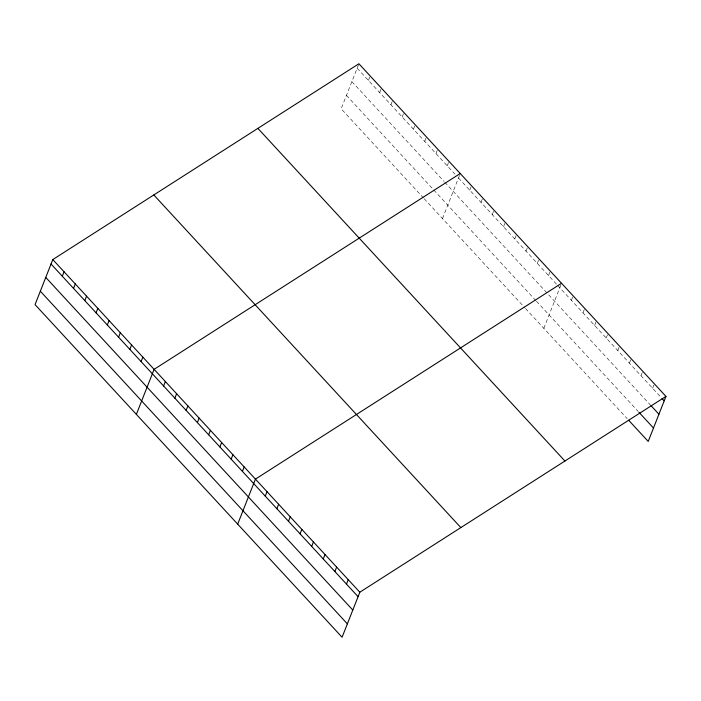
<?xml version="1.0" encoding="UTF-8"?>
<svg xmlns="http://www.w3.org/2000/svg" width="701" height="701" viewBox="0 0 701 701"><rect width="100%" height="100%" fill="white"/><g stroke="black" fill="none" stroke-linecap="round" stroke-linejoin="round"><path stroke-width="0.53" stroke-dasharray="3.5 2.63" d="M358.561 64.641L341.177 108.786L423.5 197.98M368.419 80.396L370.172 75.953M379.679 92.593L381.432 88.151M390.93 104.791L392.683 100.348M402.19 116.988L403.942 112.546M413.45 129.186L415.202 124.743M424.71 141.383L426.462 136.932M435.969 153.58L437.722 149.129M447.22 165.778L448.973 161.326M442.497 218.563L459.882 174.418M469.74 190.173L471.493 185.721M481 202.37L482.752 197.919M492.26 214.567L494.012 210.116M503.511 226.765L505.263 222.313M514.771 238.962L516.523 234.511M526.03 251.16L527.783 246.708M537.29 263.357L539.043 258.906M548.55 275.554L550.303 271.103M543.818 328.331L561.203 284.194M571.403 300.317L573.155 295.866M583.004 312.883L584.757 308.431M594.606 325.448L596.358 320.997M606.199 338.013L607.951 333.571M617.8 350.579L619.553 346.136M629.402 363.144L631.154 358.702M641.003 375.718L642.756 371.267M652.596 388.284L654.348 383.833M357.16 68.199L454.967 174.163M458.48 177.975L556.988 284.702M557.698 285.465L661.297 397.704M351.884 81.596L444.057 181.454M444.767 182.216L650.221 404.819M346.452 95.389L535.722 300.457M536.431 301.22L638.26 411.548M424.201 198.742L524.821 307.748M525.522 308.51L627.185 418.655"/><path stroke-width="1.05" d="M52.785 259.572L35.05 304.602L342.088 637.244L359.823 592.214L665.95 396.398L358.912 63.756L52.785 259.572L359.823 592.214M62.293 276.212L64.045 271.76M73.552 288.409L75.305 283.958M84.812 300.606L86.565 296.155M96.072 312.804L97.825 308.352M107.323 325.001L109.076 320.55M118.583 337.199L120.335 332.747M129.843 349.396L131.595 344.945M141.103 361.593L142.855 357.142M136.371 414.37L154.115 369.339L460.233 173.524M163.613 385.988L165.366 381.537M174.873 398.186L176.626 393.734M186.133 410.383L187.886 405.932M197.393 422.58L199.145 418.129M208.653 434.778L210.405 430.326M219.904 446.975L221.656 442.524M231.164 459.164L232.916 454.721M242.423 471.361L244.176 466.919M237.692 524.146L255.436 479.116L561.554 283.3M265.285 496.133L267.037 491.681M276.877 508.698L278.63 504.247M288.479 521.264L290.232 516.812M300.081 533.829L301.833 529.378M311.682 546.394L313.426 541.952M323.275 558.96L325.027 554.517M334.876 571.525L336.629 567.083M346.478 584.099L348.231 579.648M665.95 396.398L648.215 441.428L628.639 420.223M662.024 398.492L664.197 400.849M650.949 405.599L658.922 414.238M638.988 412.328L653.49 428.039M257.889 128.371L564.927 461.021M153.808 194.948L460.846 527.599M51.033 264.014L358.071 596.665M45.758 277.412L352.796 610.054M40.325 291.204L347.363 623.855"/></g></svg>
